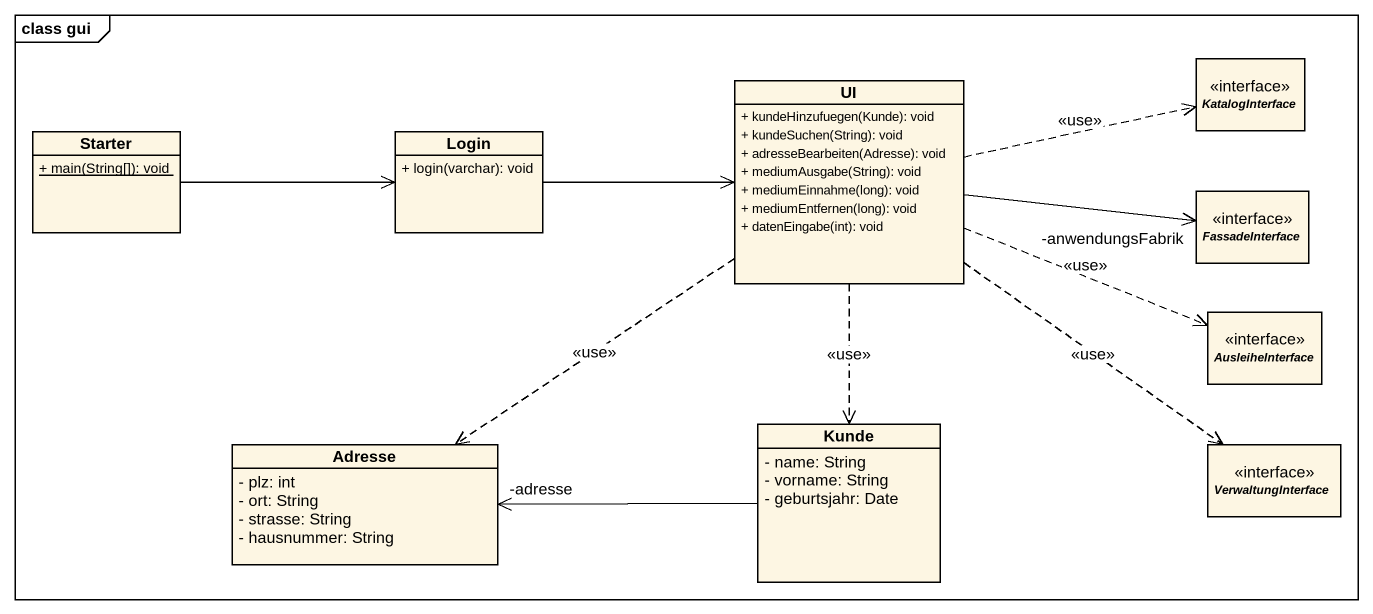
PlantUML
@startuml
mainframe class gui
hide circle
hide empty members
skinparam classAttributeIconSize 0
class UI {
  + kundeHinzufuegen(Kunde): void
  + kundeSuchen(String): void
  + adresseBearbeiten(Adresse): void
  + mediumAusgabe(String): void
  + mediumEinnahme(long): void
  + mediumEntfernen(long): void
  + datenEingabe(int): void
}
interface KatalogInterface
class Starter {
  {static} + main(String[]): void
}
class Login {
  + login(varchar): void
}
interface FassadeInterface
interface AusleiheInterface
class Adresse {
  - plz: int
  - ort: String
  - strasse: String
  - hausnummer: String
}
class Kunde {
  - name: String
  - vorname: String
  - geburtsjahr: Date
}
interface VerwaltungInterface
UI .right.> KatalogInterface : <<use>>
UI <-left- Login
UI -right-> "-anwendungsFabrik" FassadeInterface
UI .right.> AusleiheInterface : <<use>>
UI ..> Adresse : <<use>>
UI ..> Kunde : <<use>>
UI ..> VerwaltungInterface : <<use>>
Starter -right-> Login
Kunde -left-> "-adresse" Adresse
@enduml
